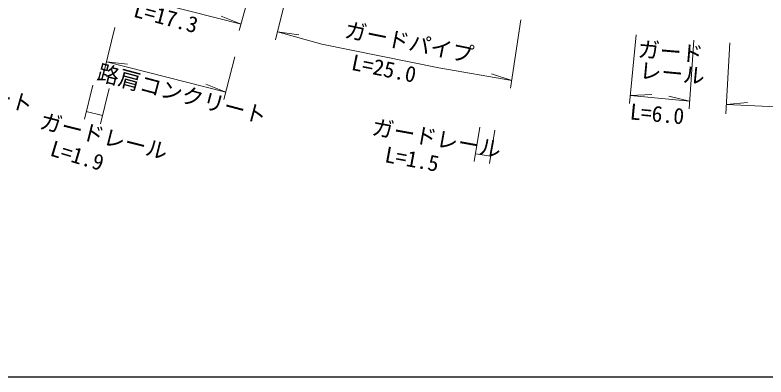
# Model space of a CAD drawing. Units: millimetres at full size, sheet at 1:1000; details may follow other scales. Extents: x 40000 to 680000, y 20000 to 380000.
# Drawn here: x 271055 to 357266, y 205000 to 246552 of the extents above; entities that cross this region are included whole.
import ezdxf
from ezdxf.enums import TextEntityAlignment as Align

# ---------------------------------------------------------------- set-up
doc = ezdxf.new("R2010")
doc.units = ezdxf.units.MM
doc.header["$LTSCALE"] = 1000
doc.layers.add('M-STR-HTXT', color=7, linetype='Continuous', lineweight=13)
doc.layers.add('M-TTL-BAND', color=7, linetype='Continuous', lineweight=25)
doc.styles.add('ＭＳ ゴシック', font='')
doc.styles.get('ＭＳ ゴシック').set_extended_font_data('MS Gothic')

msp = doc.modelspace()

# ---------------------------------------------------------------- linework, layer by layer
at = {"layer": 'M-STR-HTXT'}
for p, q in [((296802, 244769), (298900, 252360)), ((300960, 243716), (302882, 251383)), ((280689, 249667), (297004, 245499)), ((297004, 245499), (294733, 246432)), ((327954, 238143), (329122, 245991)), ((281324, 240275), (282526, 245120)), ((301185, 244615), (303619, 244290)), ((341617, 236383), (342363, 244282)), ((348983, 243684), (348437, 235765)), ((353113, 243353), (352656, 235225)), ((295038, 236849), (296276, 241734)), ((281544, 241160), (295251, 237686)), ((281544, 241160), (283984, 240894)), ((328089, 239048), (325749, 239793)), ((279022, 234591), (279983, 238485)), ((281875, 238132), (280864, 234058)), ((295251, 237686), (292978, 238615)), ((341706, 237325), (344159, 237436)), ((341706, 237325), (348500, 236681)), ((348500, 236681), (346112, 237251)), ((352717, 236299), (355162, 236521)), ((279238, 235465), (281099, 235003)), ((324414, 233669), (323754, 229739)), ((325541, 229488), (326141, 233346)), ((323903, 230629), (325676, 230354))]:
    msp.add_line(p, q, dxfattribs=at)
for points in [[(301185, 244615), (306286, 243190), (319720, 240471), (328089, 239048)], [(352717, 236299), (360099, 235936), (364578, 235846), (370673, 235857)]]:
    msp.add_lwpolyline(points, dxfattribs=at)
at = {"layer": 'M-TTL-BAND'}
msp.add_line((40000, 205000), (579000, 205000), dxfattribs=at)

# ---------------------------------------------------------------- texts
at = {"layer": 'M-STR-HTXT', "style": 'ＭＳ ゴシック'}
for s, rotation, p in [('L=17.3', 345.069, (284401, 245845)), ('ガードパイプ', 348.528, (308668, 243487)), ('ガード', 355.197, (342458, 241212)), ('路肩コンクリート', 343.845, (253457, 240303)), ('L=25.0', 348.328, (309453, 239737)), ('路肩コンクリート', 345.069, (280199, 238642)), ('レール', 354.611, (342635, 238770)), ('L=6.0', 354.638, (341533, 234034)), ('ガードレール', 345.804, (273627, 233058)), ('ガードレール', 349.662, (311812, 232309)), ('L=1.9', 343.242, (274797, 229913)), ('L=1.5', 349.527, (313306, 229139))]:
    msp.add_text(s, height=1833, rotation=rotation, dxfattribs=at).set_placement(p, align=Align.BOTTOM_LEFT)

doc.saveas('drawing.dxf')
